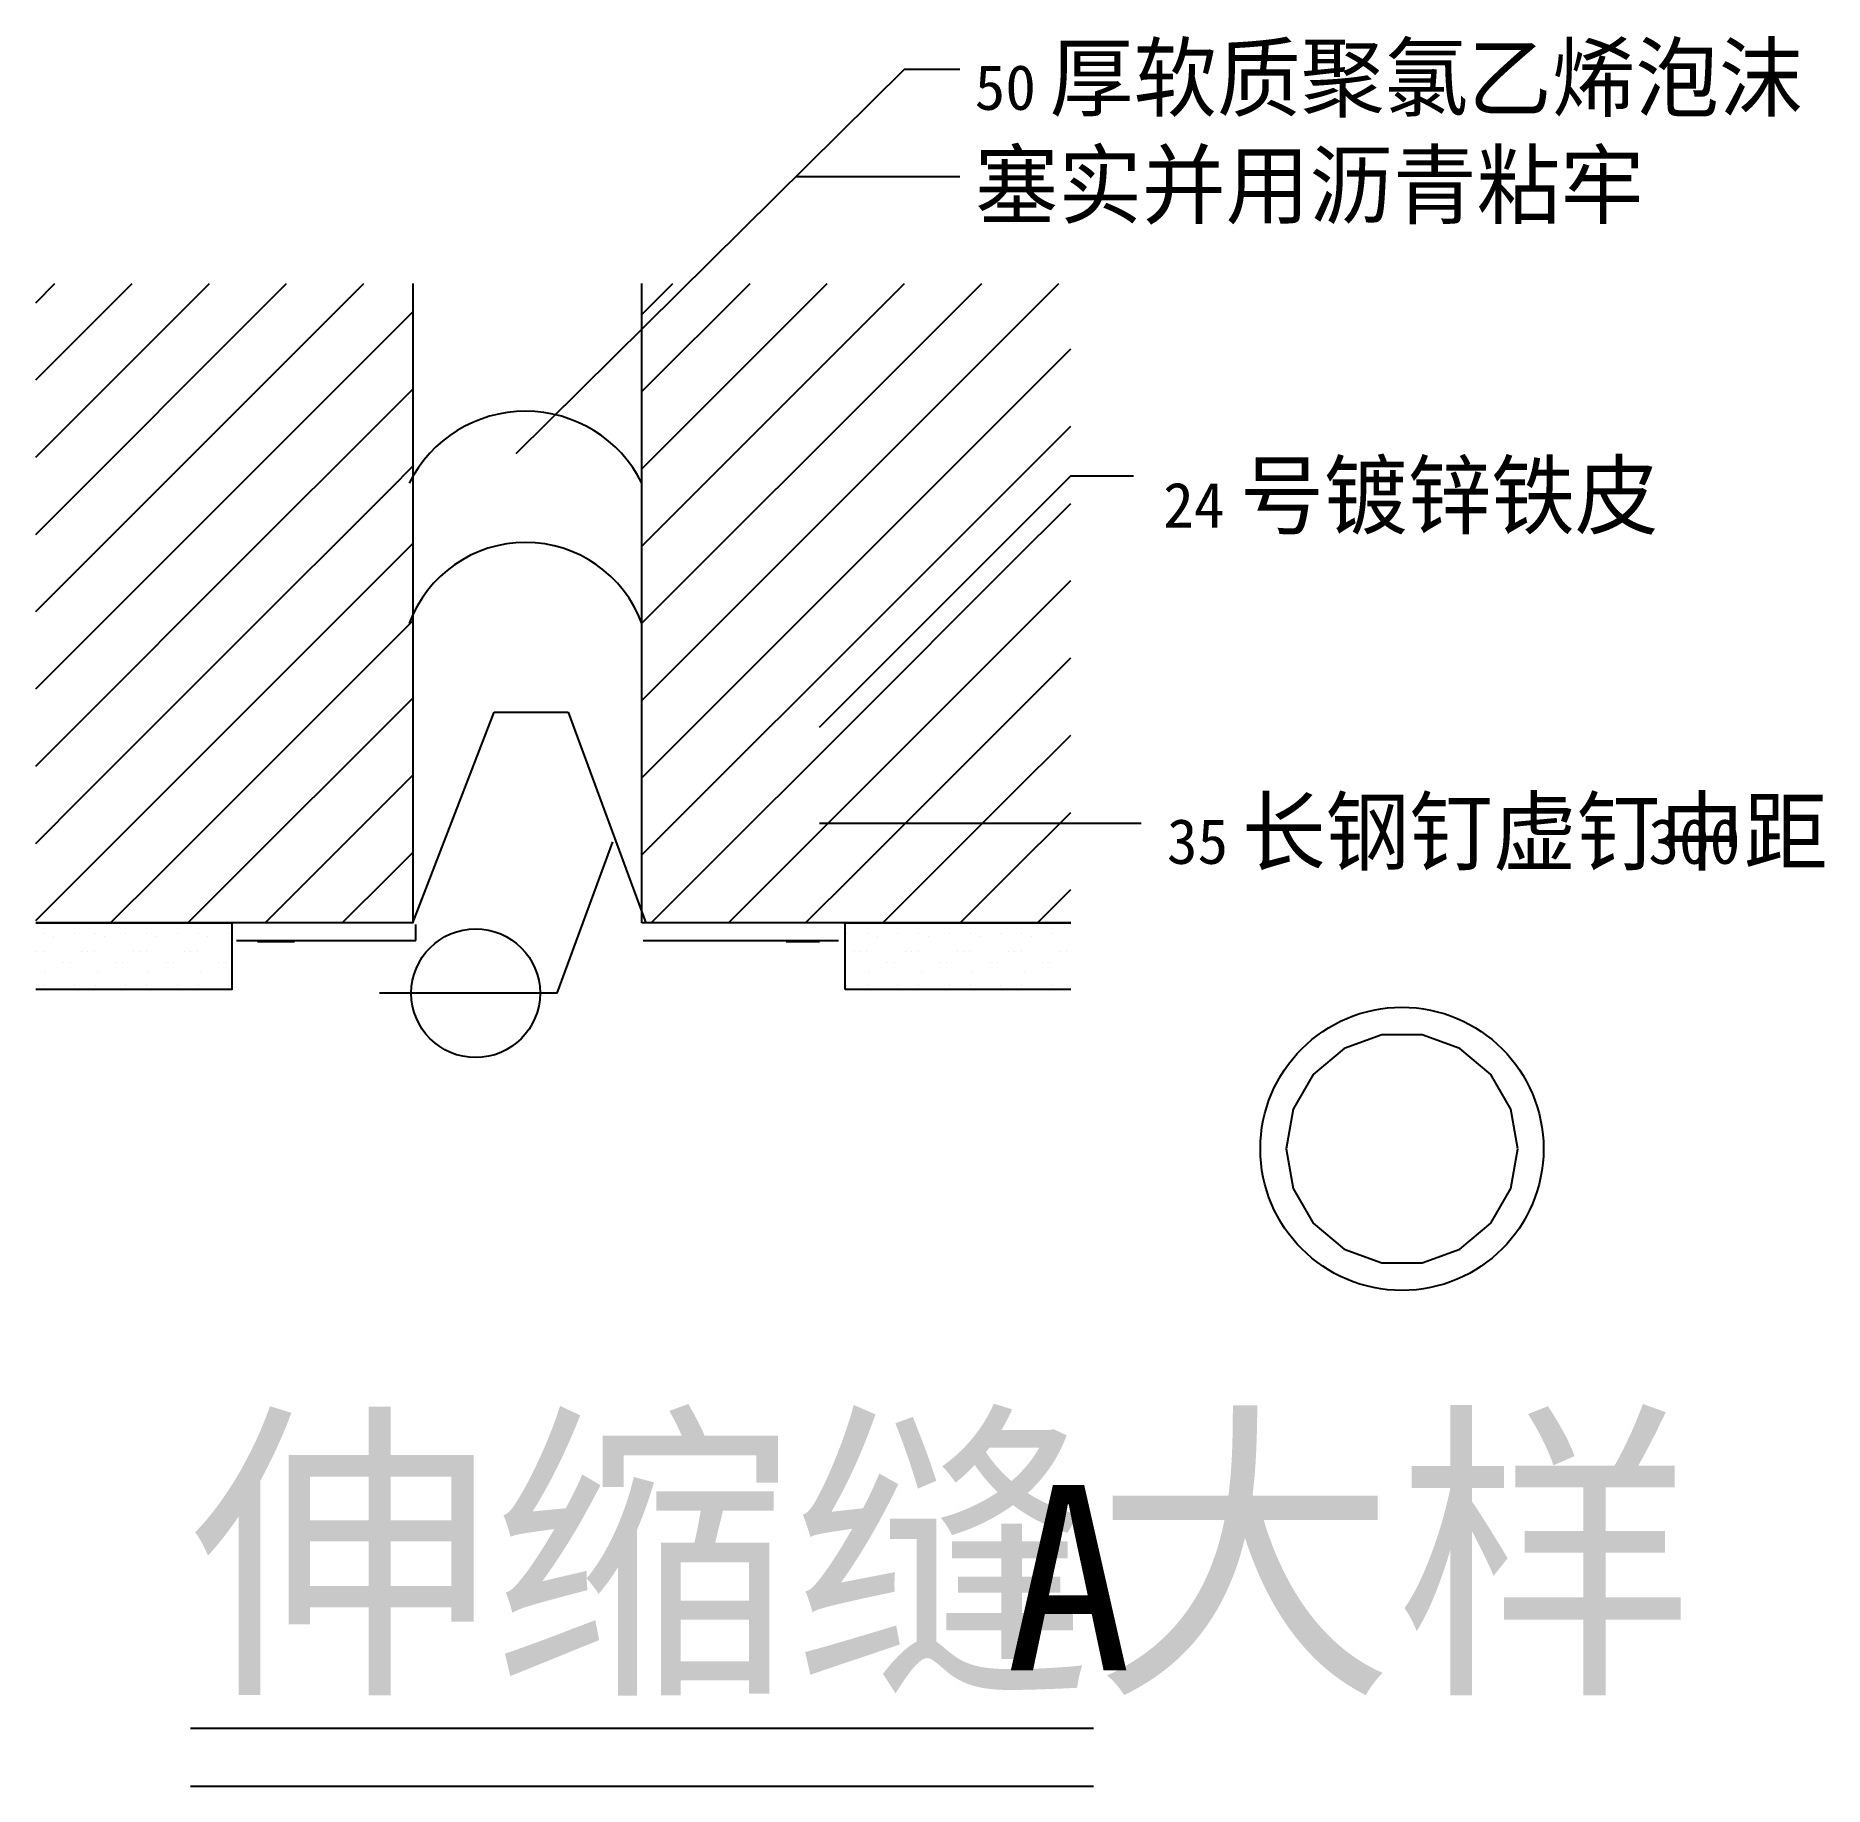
# Model space of a CAD drawing. Header units: metres. Extents: x 10717 to 12106, y 6481 to 7841.
import ezdxf

# ---------------------------------------------------------------- set-up
doc = ezdxf.new("R2010")
doc.units = ezdxf.units.M
doc.layers.add('PUB_DIM', color=3, linetype='Continuous')
doc.layers.add('PUB_TEXT', color=7, linetype='Continuous')

# ---------------------------------------------------------------- blocks, each defined once
blk = doc.blocks.new('M_N0')
at = {"color": 0}
for p, q in [((-383.07, 673.69), (-308.18, 748.58)), ((-383.07, 733.69), (-368.18, 748.58)), ((-347.32, 649.44), (-248.18, 748.58)), ((-227.32, 649.44), (-128.18, 748.58)), ((-227.32, 709.44), (-188.18, 748.58)), ((87.9, 664.65), (171.82, 748.58)), ((87.9, 724.65), (111.82, 748.58)), ((132.68, 649.44), (231.82, 748.58)), ((252.68, 649.44), (351.82, 748.58)), ((252.68, 709.44), (291.82, 748.58)), ((312.68, 649.44), (411.82, 748.58)), ((-167.32, 649.44), (-90.15, 726.61)), ((-347.32, 589.44), (-227.32, 709.44)), ((-227.32, 709.44), (-227.32, 709.44)), ((132.68, 589.44), (252.68, 709.44)), ((252.68, 709.44), (252.68, 709.44)), ((372.68, 649.44), (421.02, 697.78)), ((-107.32, 649.44), (-90.15, 666.61)), ((-383.07, 613.69), (-347.32, 649.44)), ((-347.32, 529.44), (-227.32, 649.44)), ((-347.32, 649.44), (-347.32, 649.44)), ((-287.32, 529.44), (-167.32, 649.44)), ((-227.32, 529.44), (-107.32, 649.44)), ((-227.32, 649.44), (-227.32, 649.44)), ((-167.32, 649.44), (-167.32, 649.44)), ((-107.32, 649.44), (-107.32, 649.44)), ((87.9, 604.65), (132.68, 649.44)), ((132.68, 529.44), (252.68, 649.44)), ((132.68, 649.44), (132.68, 649.44)), ((192.68, 529.44), (312.68, 649.44)), ((252.68, 529.44), (372.68, 649.44)), ((252.68, 649.44), (252.68, 649.44)), ((312.68, 649.44), (312.68, 649.44)), ((372.68, 649.44), (372.68, 649.44)), ((372.68, 589.44), (421.02, 637.78)), ((-107.32, 589.44), (-90.15, 606.61)), ((-383.07, 553.69), (-347.32, 589.44)), ((-347.32, 589.44), (-347.32, 589.44)), ((-227.32, 469.44), (-107.32, 589.44)), ((-107.32, 589.44), (-107.32, 589.44)), ((87.9, 544.65), (132.68, 589.44)), ((132.68, 589.44), (132.68, 589.44)), ((252.68, 469.44), (372.68, 589.44)), ((372.68, 589.44), (372.68, 589.44)), ((372.68, 529.44), (421.02, 577.78)), ((-107.32, 529.44), (-90.15, 546.61)), ((-383.07, 433.69), (-287.32, 529.44)), ((-383.07, 493.69), (-347.32, 529.44)), ((-347.32, 409.44), (-227.32, 529.44)), ((-347.32, 529.44), (-347.32, 529.44)), ((-287.32, 529.44), (-287.32, 529.44)), ((-227.32, 409.44), (-107.32, 529.44)), ((-227.32, 529.44), (-227.32, 529.44)), ((-107.32, 529.44), (-107.32, 529.44)), ((87.9, 424.65), (192.68, 529.44)), ((87.9, 484.65), (132.68, 529.44)), ((132.68, 409.44), (252.68, 529.44)), ((132.68, 529.44), (132.68, 529.44)), ((192.68, 529.44), (192.68, 529.44)), ((252.68, 409.44), (372.68, 529.44)), ((252.68, 529.44), (252.68, 529.44)), ((372.68, 529.44), (372.68, 529.44)), ((312.68, 409.44), (421.02, 517.78)), ((-167.32, 409.44), (-90.15, 486.61)), ((-347.32, 349.44), (-227.32, 469.44)), ((-227.32, 469.44), (-227.32, 469.44)), ((132.68, 349.44), (252.68, 469.44)), ((252.68, 469.44), (252.68, 469.44)), ((372.68, 409.44), (421.02, 457.78)), ((-107.32, 409.44), (-90.15, 426.61)), ((-383.07, 373.69), (-347.32, 409.44)), ((-347.32, 289.44), (-227.32, 409.44)), ((-347.32, 409.44), (-347.32, 409.44)), ((-287.32, 289.44), (-167.32, 409.44)), ((-227.32, 289.44), (-107.32, 409.44)), ((-227.32, 409.44), (-227.32, 409.44)), ((-167.32, 409.44), (-167.32, 409.44)), ((-107.32, 409.44), (-107.32, 409.44)), ((87.9, 364.65), (132.68, 409.44)), ((132.68, 289.44), (252.68, 409.44)), ((132.68, 409.44), (132.68, 409.44)), ((192.68, 289.44), (312.68, 409.44)), ((252.68, 289.44), (372.68, 409.44)), ((252.68, 409.44), (252.68, 409.44)), ((312.68, 409.44), (312.68, 409.44)), ((372.68, 409.44), (372.68, 409.44)), ((372.68, 349.44), (421.02, 397.78)), ((-107.32, 349.44), (-90.15, 366.61)), ((-383.07, 313.69), (-347.32, 349.44)), ((-347.32, 349.44), (-347.32, 349.44)), ((-204.95, 251.81), (-107.32, 349.44)), ((-107.32, 349.44), (-107.32, 349.44)), ((87.9, 304.65), (132.68, 349.44)), ((132.68, 349.44), (132.68, 349.44)), ((275.05, 251.81), (372.68, 349.44)), ((372.68, 349.44), (372.68, 349.44)), ((372.68, 289.44), (421.02, 337.78)), ((-107.32, 289.44), (-90.15, 306.61)), ((-383.07, 253.69), (-347.32, 289.44)), ((-347.32, 289.44), (-347.32, 289.44)), ((-324.95, 251.81), (-287.32, 289.44)), ((-287.32, 289.44), (-287.32, 289.44)), ((-264.95, 251.81), (-227.32, 289.44)), ((-227.32, 289.44), (-227.32, 289.44)), ((-144.95, 251.81), (-107.32, 289.44)), ((-107.32, 289.44), (-107.32, 289.44)), ((95.05, 251.81), (132.68, 289.44)), ((132.68, 289.44), (132.68, 289.44)), ((155.05, 251.81), (192.68, 289.44)), ((192.68, 289.44), (192.68, 289.44)), ((215.05, 251.81), (252.68, 289.44)), ((252.68, 289.44), (252.68, 289.44)), ((335.05, 251.81), (372.68, 289.44)), ((372.68, 289.44), (372.68, 289.44)), ((395.05, 251.81), (421.02, 277.78)), ((-376.92, 243.44), (-376.92, 243.44)), ((-369.32, 241.04), (-369.32, 241.04)), ((-353.32, 243.44), (-353.32, 243.44)), ((-336.92, 243.44), (-336.92, 243.44)), ((-329.32, 241.04), (-329.32, 241.04)), ((-313.32, 243.44), (-313.32, 243.44)), ((-296.92, 243.44), (-296.92, 243.44)), ((-289.32, 241.04), (-289.32, 241.04)), ((-273.32, 243.44), (-273.32, 243.44)), ((-256.92, 243.44), (-256.92, 243.44)), ((-249.32, 241.04), (-249.32, 241.04)), ((-233.32, 243.44), (-233.32, 243.44)), ((246.68, 243.44), (246.68, 243.44)), ((263.08, 243.44), (263.08, 243.44)), ((270.68, 241.04), (270.68, 241.04)), ((286.68, 243.44), (286.68, 243.44)), ((303.08, 243.44), (303.08, 243.44)), ((310.68, 241.04), (310.68, 241.04)), ((326.68, 243.44), (326.68, 243.44)), ((343.08, 243.44), (343.08, 243.44)), ((350.68, 241.04), (350.68, 241.04)), ((366.68, 243.44), (366.68, 243.44)), ((383.08, 243.44), (383.08, 243.44)), ((390.68, 241.04), (390.68, 241.04)), ((406.68, 243.44), (406.68, 243.44)), ((-382.52, 229.44), (-382.52, 229.44)), ((-377.32, 229.44), (-377.32, 229.44)), ((-347.32, 229.44), (-347.32, 229.44)), ((-342.52, 229.44), (-342.52, 229.44)), ((-337.32, 229.44), (-337.32, 229.44)), ((-307.32, 229.44), (-307.32, 229.44)), ((-302.52, 229.44), (-302.52, 229.44)), ((-297.32, 229.44), (-297.32, 229.44)), ((-267.32, 229.44), (-267.32, 229.44)), ((-262.52, 229.44), (-262.52, 229.44)), ((-257.32, 229.44), (-257.32, 229.44)), ((252.68, 229.44), (252.68, 229.44)), ((257.48, 229.44), (257.48, 229.44)), ((262.68, 229.44), (262.68, 229.44)), ((292.68, 229.44), (292.68, 229.44)), ((297.48, 229.44), (297.48, 229.44)), ((302.68, 229.44), (302.68, 229.44)), ((332.68, 229.44), (332.68, 229.44)), ((337.48, 229.44), (337.48, 229.44)), ((342.68, 229.44), (342.68, 229.44)), ((372.68, 229.44), (372.68, 229.44)), ((377.48, 229.44), (377.48, 229.44)), ((382.68, 229.44), (382.68, 229.44)), ((412.68, 229.44), (412.68, 229.44)), ((417.48, 229.44), (417.48, 229.44)), ((-375.32, 214.24), (-375.32, 214.24)), ((-361.32, 221.44), (-361.32, 221.44)), ((-355.72, 221.44), (-355.72, 221.44)), ((-335.32, 214.24), (-335.32, 214.24)), ((-321.32, 221.44), (-321.32, 221.44)), ((-315.72, 221.44), (-315.72, 221.44)), ((-295.32, 214.24), (-295.32, 214.24)), ((-281.32, 221.44), (-281.32, 221.44)), ((-275.72, 221.44), (-275.72, 221.44)), ((-255.32, 214.24), (-255.32, 214.24)), ((-241.32, 221.44), (-241.32, 221.44)), ((-235.72, 221.44), (-235.72, 221.44)), ((264.68, 214.24), (264.68, 214.24)), ((278.68, 221.44), (278.68, 221.44)), ((284.28, 221.44), (284.28, 221.44)), ((304.68, 214.24), (304.68, 214.24)), ((318.68, 221.44), (318.68, 221.44)), ((324.28, 221.44), (324.28, 221.44)), ((344.68, 214.24), (344.68, 214.24)), ((358.68, 221.44), (358.68, 221.44)), ((364.28, 221.44), (364.28, 221.44)), ((384.68, 214.24), (384.68, 214.24)), ((398.68, 221.44), (398.68, 221.44)), ((404.28, 221.44), (404.28, 221.44)), ((-376.92, 203.44), (-376.92, 203.44)), ((-369.32, 201.04), (-369.32, 201.04)), ((-353.32, 203.44), (-353.32, 203.44)), ((-336.92, 203.44), (-336.92, 203.44)), ((-329.32, 201.04), (-329.32, 201.04)), ((-313.32, 203.44), (-313.32, 203.44)), ((-296.92, 203.44), (-296.92, 203.44)), ((-289.32, 201.04), (-289.32, 201.04)), ((-273.32, 203.44), (-273.32, 203.44)), ((-256.92, 203.44), (-256.92, 203.44)), ((-249.32, 201.04), (-249.32, 201.04)), ((-233.32, 203.44), (-233.32, 203.44)), ((246.68, 203.44), (246.68, 203.44)), ((263.08, 203.44), (263.08, 203.44)), ((270.68, 201.04), (270.68, 201.04)), ((286.68, 203.44), (286.68, 203.44)), ((303.08, 203.44), (303.08, 203.44)), ((310.68, 201.04), (310.68, 201.04)), ((326.68, 203.44), (326.68, 203.44)), ((343.08, 203.44), (343.08, 203.44)), ((350.68, 201.04), (350.68, 201.04)), ((366.68, 203.44), (366.68, 203.44)), ((383.08, 203.44), (383.08, 203.44)), ((390.68, 201.04), (390.68, 201.04)), ((406.68, 203.44), (406.68, 203.44))]:
    blk.add_line(p, q, dxfattribs=at)
for p, q in [((-90.15, 251.81), (-26.97, 415.48)), ((-26.97, 415.48), (30.46, 415.48)), ((30.46, 415.48), (90.77, 251.81)), ((-87.71, 238.3), (-87.71, 250.6)), ((-227.19, 238.3), (-87.71, 238.3)), ((-210.77, 237.45), (-182.05, 237.45)), ((88.7, 238.3), (240.49, 238.3)), ((199.89, 237.45), (225.74, 237.45))]:
    blk.add_line(p, q)
at = {"linetype": 'CONTINUOUS'}
for points in [[(-90.15, 748.58), (-90.15, 251.81), (-383.07, 251.81)], [(87.9, 251.81), (87.9, 748.58)], [(-383.07, 251.81), (-230.87, 251.81), (-230.87, 200.12), (-383.07, 200.12)], [(421.02, 251.81), (87.9, 251.81)], [(245.84, 200.12), (245.84, 251.81), (421.02, 251.81)], [(421.02, 200.12), (245.84, 200.12)]]:
    blk.add_lwpolyline(points, dxfattribs=at)
for centre, radius, start, end in [((-2.56, 548.29), 101.14, 26.57, 153.43), ((-2.56, 451.07), 96.4, 20.23, 159.77)]:
    blk.add_arc(centre, radius, start, end, dxfattribs=at)
at = {"layer": 'PUB_DIM'}
blk.add_line((207.71, 831.86), (334.86, 831.86), dxfattribs=at)
for points in [[(-9.74, 616.49), (291.79, 915.13), (334.86, 915.13)], [(225.74, 404), (421.02, 599.26), (469.84, 599.26)], [(225.74, 329.34), (475.58, 329.34)], [(64.92, 314.98), (21.85, 197.25), (-116, 197.25)]]:
    blk.add_lwpolyline(points, dxfattribs=at)
at = {"layer": 'PUB_DIM', "linetype": 'CONTINUOUS'}
blk.add_lwpolyline([(768.3, 76.35), (762.87, 107.13), (747.25, 134.2), (723.3, 154.29), (693.93, 164.98), (662.67, 164.98), (633.3, 154.29), (609.36, 134.2), (593.73, 107.13), (588.3, 76.35), (593.73, 45.57), (609.36, 18.5), (633.3, -1.6), (662.67, -12.29), (693.93, -12.29), (723.3, -1.6), (747.25, 18.5), (762.87, 45.57), (768.3, 76.35)], dxfattribs=at)
at = {"layer": 'PUB_DIM'}
for centre, radius in [((-41.33, 197.25), 50), ((678.3, 76.35), 110)]:
    blk.add_circle(centre, radius, dxfattribs=at)
at = {"layer": 'PUB_TEXT'}
for s, height, p in [('厚软质聚氯乙烯泡沫', 50, (404.64, 883.54)), ('50', 35, (346.35, 883.54)), ('塞实并用沥青粘牢', 50, (346.35, 800.27)), ('号镀锌铁皮', 50, (552.62, 559.06)), ('24', 35, (492.81, 559.06)), ('长钢钉虚钉中距', 50, (553.97, 297.75)), ('35', 35, (495.68, 297.75)), ('300', 35, (869.78, 297.75))]:
    blk.add_text(s, height=height, dxfattribs=at).set_placement(p)

msp = doc.modelspace()

# ---------------------------------------------------------------- linework, layer by layer
at = {"layer": 'PUB_TEXT'}
for points in [[(10837.11, 6526.16), (11538.71, 6526.16)], [(10837.11, 6481.16), (11538.71, 6481.16)]]:
    msp.add_lwpolyline(points, dxfattribs=at)

# ---------------------------------------------------------------- block references
msp.add_blockref('M_N0', (11100, 6900))

# ---------------------------------------------------------------- texts
for s, height, p in [('伸缩缝大样', 180, (10837.11, 6571.16)), ('A', 144, (11470.31, 6571.16))]:
    msp.add_text(s, height=height, dxfattribs=at).set_placement(p)

doc.saveas('drawing.dxf')
